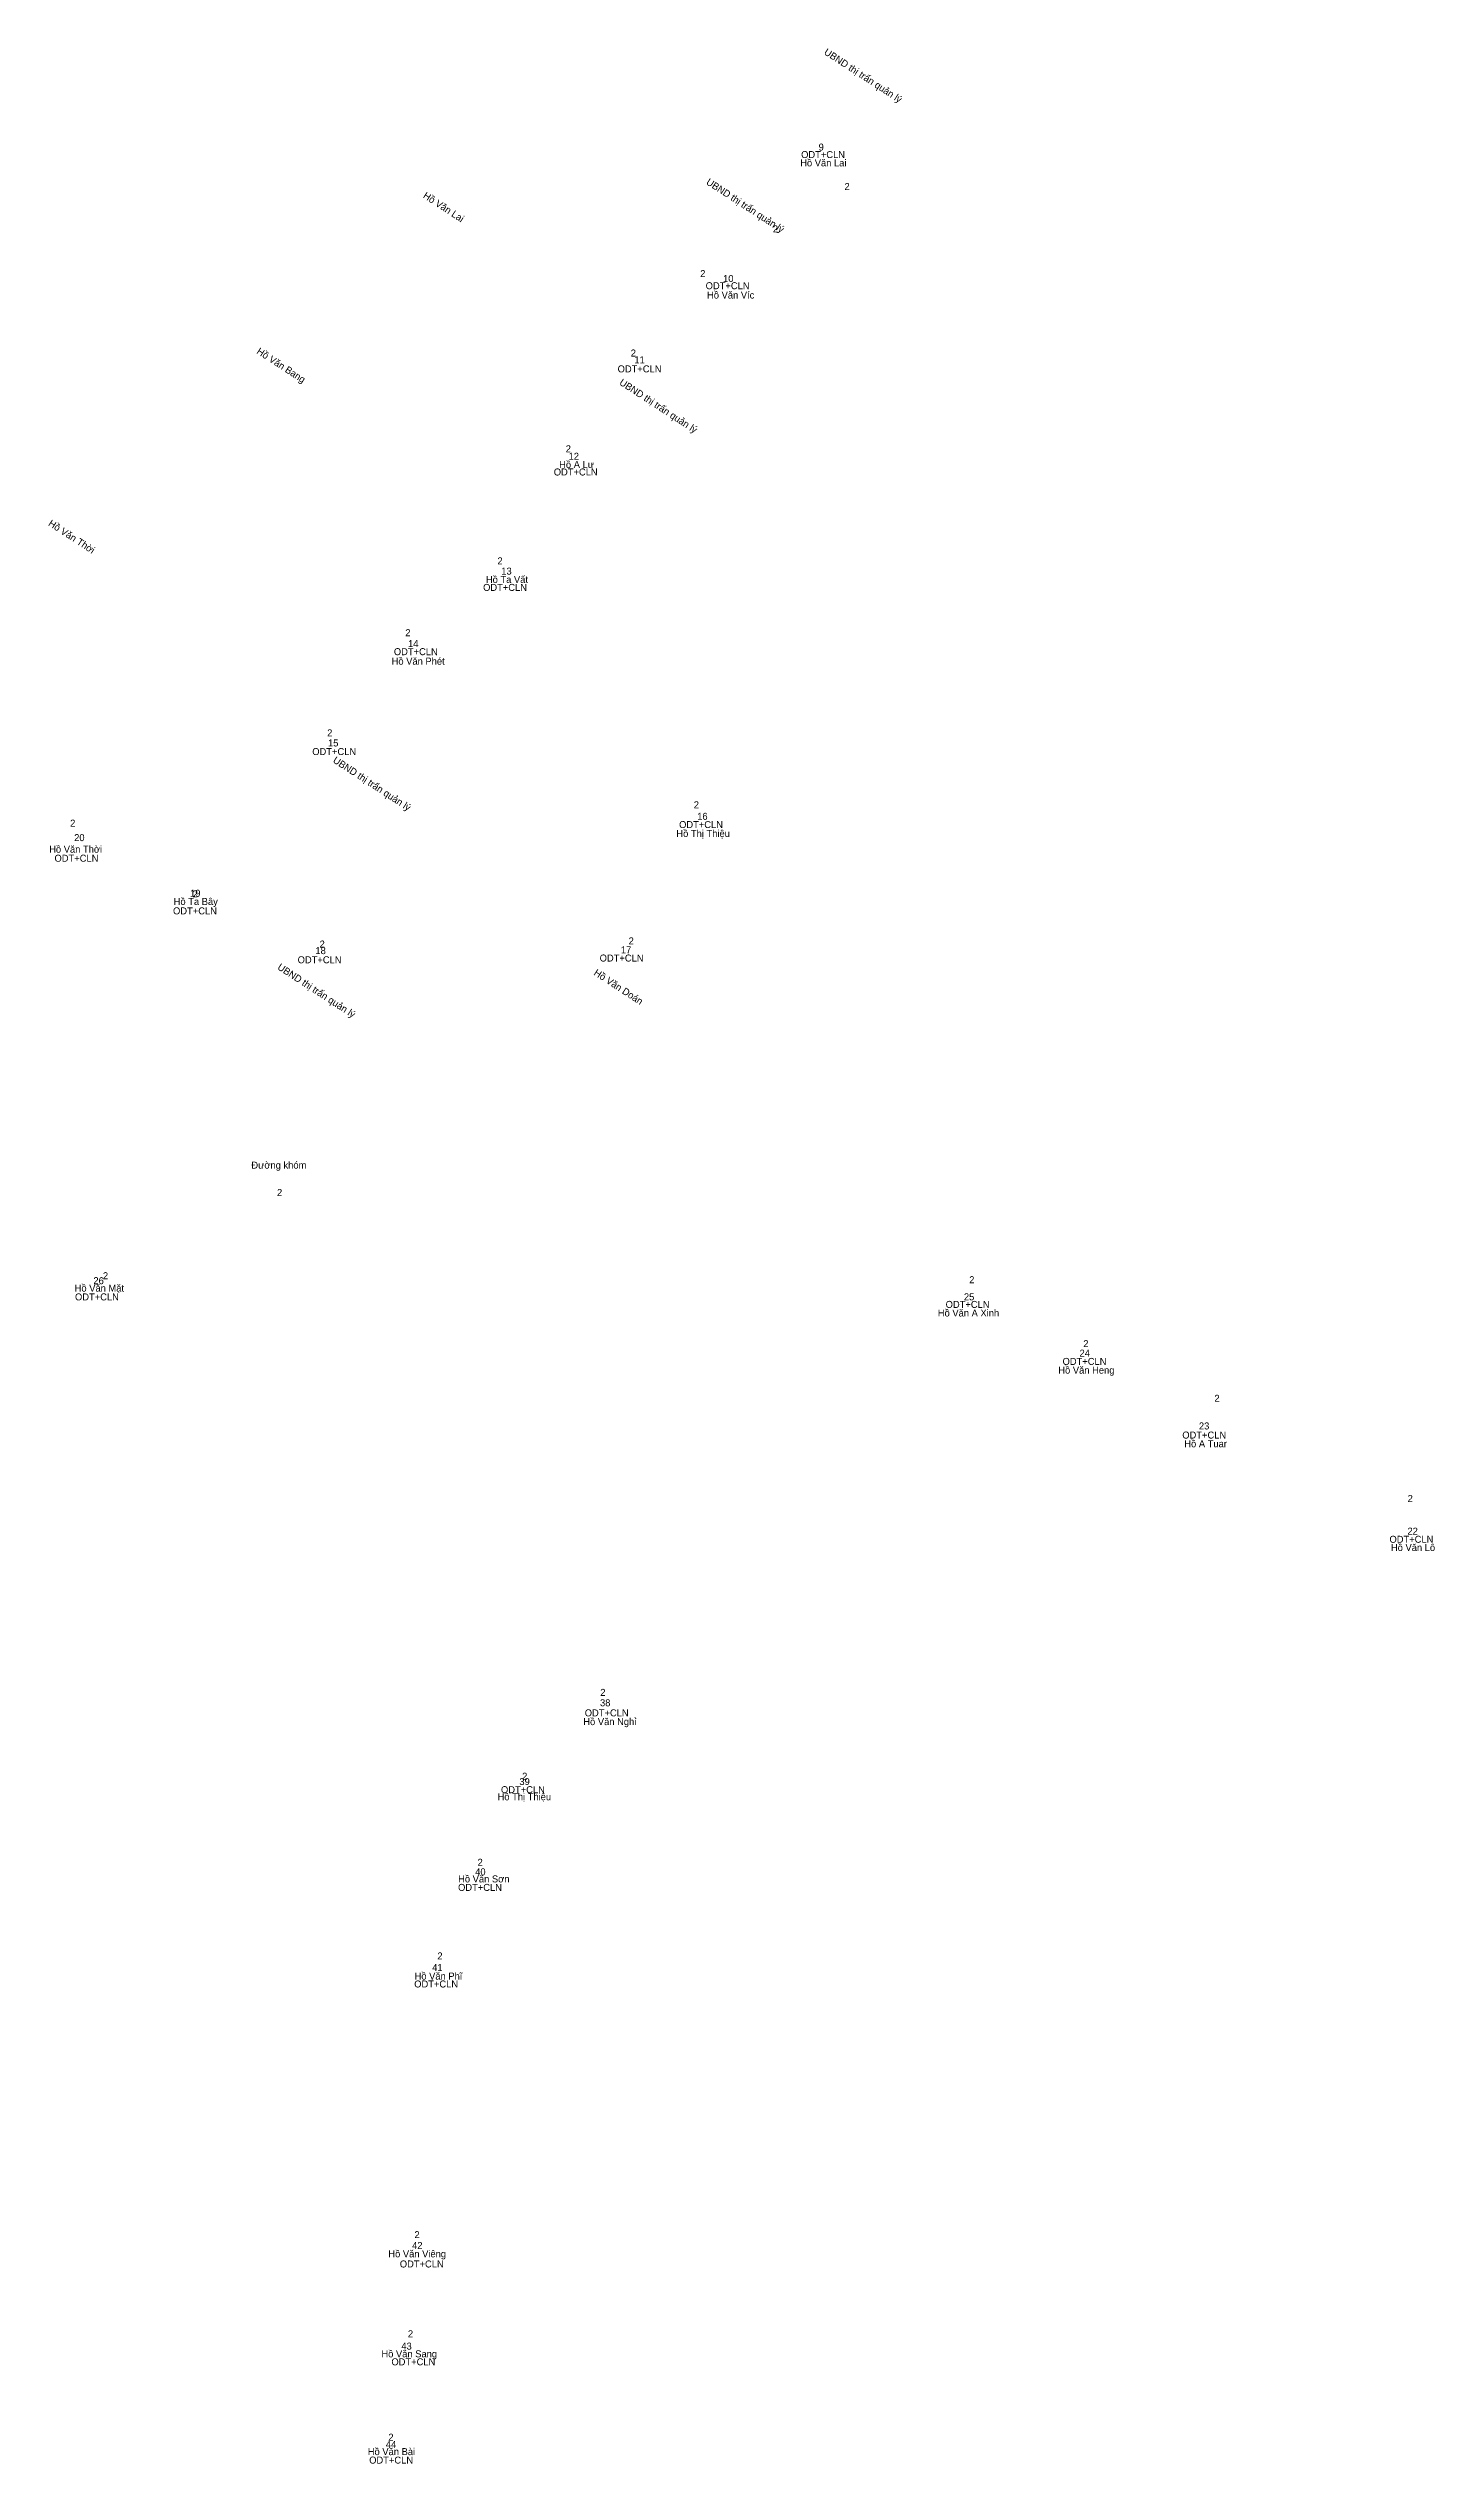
# Model space of a CAD drawing. Extents: x 535619 to 536031, y 1839089 to 1839450.
# Drawn here: x 535832.4 to 536030.6, y 1839104.4 to 1839449.7 of the extents above; entities that cross this region are included whole.
import ezdxf

# ---------------------------------------------------------------- set-up
doc = ezdxf.new("R2010")
doc.units = 0
for name, color, linetype in [('Level 16', 7, 'Continuous'), ('Level 17', 7, 'Continuous'), ('Level 18', 7, 'Continuous'), ('Level 19', 7, 'Continuous')]:
    doc.layers.add(name, color=color, linetype=linetype)

msp = doc.modelspace()

# ---------------------------------------------------------------- texts
at = {"layer": 'Level 16'}
for s, p in [('UBND thị trấn quản lý', (535943.21, 1839448.93)), ('UBND thị trấn quản lý', (535926.36, 1839430.35)), ('Hồ Văn Lai', (535885.87, 1839428.41)), ('Hồ Văn Bang', (535862.07, 1839406.15)), ('UBND thị trấn quản lý', (535913.94, 1839401.7)), ('Hồ Văn Thời', (535832.28, 1839381.55)), ('UBND thị trấn quản lý', (535872.97, 1839347.69)), ('UBND thị trấn quản lý', (535865.05, 1839318.11)), ('Hồ Văn Doán', (535910.28, 1839317.3))]:
    msp.add_text(s, height=1, rotation=326.8833, dxfattribs=at).set_placement(p)
for s, p in [('Hồ Văn Lai', (535939.9, 1839432.83)), ('Hồ Văn Víc', (535926.58, 1839413.94)), ('Hồ A Lư', (535905.43, 1839389.71)), ('Hồ Ta Vất', (535894.95, 1839373.27)), ('Hồ Văn Phét', (535881.47, 1839361.59)), ('Hồ Thị Thiệu', (535922.19, 1839336.96)), ('Hồ Văn Thời', (535832.5, 1839334.71)), ('Hồ Ta Bây', (535850.3, 1839327.23)), ('Đường khóm', (535861.41, 1839289.54)), ('Hồ Văn Mặt', (535836.14, 1839271.96)), ('Hồ Văn A Xinh', (535959.58, 1839268.4)), ('Hồ Văn Heng', (535976.81, 1839260.23)), ('Hồ A Tuar', (535994.83, 1839249.71)), ('Hồ Văn Lô', (536024.38, 1839234.87)), ('Hồ Văn Nghỉ', (535908.88, 1839209.98)), ('Hồ Thị Thiệu', (535896.62, 1839199.24)), ('Hồ Văn Sơn', (535890.98, 1839187.49)), ('Hồ Văn Phĩ', (535884.75, 1839173.6)), ('Hồ Văn Viêng', (535881, 1839133.89)), ('Hồ Văn Sang', (535880.01, 1839119.59)), ('Hồ Văn Bài', (535878.06, 1839105.61))]:
    msp.add_text(s, height=1, dxfattribs=at).set_placement(p)
at = {"layer": 'Level 17'}
for p in [(535940.03, 1839434.02), (535926.38, 1839415.27), (535913.79, 1839403.38), (535904.66, 1839388.64), (535894.55, 1839372.14), (535881.79, 1839362.95), (535870.12, 1839348.67), (535922.58, 1839338.23), (535833.26, 1839333.42), (535850.21, 1839325.89), (535868.03, 1839318.9), (535911.22, 1839319.15), (535836.19, 1839270.7), (535960.7, 1839269.63), (535977.42, 1839261.48), (535994.54, 1839250.95), (536024.17, 1839236.05), (535909.09, 1839211.23), (535897.11, 1839200.25), (535890.97, 1839186.28), (535884.7, 1839172.47), (535882.64, 1839132.44), (535881.44, 1839118.45), (535878.26, 1839104.4)]:
    msp.add_text('ODT+CLN', height=1, dxfattribs=at).set_placement(p)
at = {"layer": 'Level 18'}
for s, p in [('9', (535942.53, 1839435.09)), ('10', (535928.87, 1839416.3)), ('11', (535916.18, 1839404.67)), ('12', (535906.78, 1839390.89)), ('13', (535897.15, 1839374.47)), ('14', (535883.82, 1839364.1)), ('15', (535872.37, 1839349.9)), ('16', (535925.17, 1839339.41)), ('20', (535836.07, 1839336.36)), ('19', (535852.65, 1839328.41)), ('18', (535870.57, 1839320.21)), ('17', (535914.25, 1839320.32)), ('26', (535838.82, 1839273.02)), ('25', (535963.31, 1839270.71)), ('24', (535979.85, 1839262.66)), ('23', (535996.92, 1839252.25)), ('22', (536026.74, 1839237.21)), ('38', (535911.27, 1839212.67)), ('39', (535899.74, 1839201.41)), ('40', (535893.42, 1839188.5)), ('41', (535887.27, 1839174.82)), ('42', (535884.4, 1839135.09)), ('43', (535882.86, 1839120.7)), ('44', (535880.63, 1839106.62))]:
    msp.add_text(s, height=1, dxfattribs=at).set_placement(p)
at = {"layer": 'Level 19'}
for p in [(535946.23, 1839429.46), (535935.99, 1839423.39), (535925.6, 1839417.01), (535915.67, 1839405.65), (535906.37, 1839391.96), (535896.6, 1839375.93), (535883.42, 1839365.66), (535872.25, 1839351.34), (535924.68, 1839341.06), (535835.49, 1839338.44), (535853.02, 1839328.32), (535915.36, 1839321.6), (535871.17, 1839321.15), (535865.08, 1839285.63), (535840.18, 1839273.73), (535964.07, 1839273.16), (535980.38, 1839264.02), (535999.14, 1839256.2), (536026.77, 1839241.88), (535911.31, 1839214.16), (535900.13, 1839202.17), (535893.76, 1839189.87), (535888.01, 1839176.48), (535884.74, 1839136.63), (535883.8, 1839122.46), (535881, 1839107.67)]:
    msp.add_text('2', height=1, dxfattribs=at).set_placement(p)

doc.saveas('drawing.dxf')
